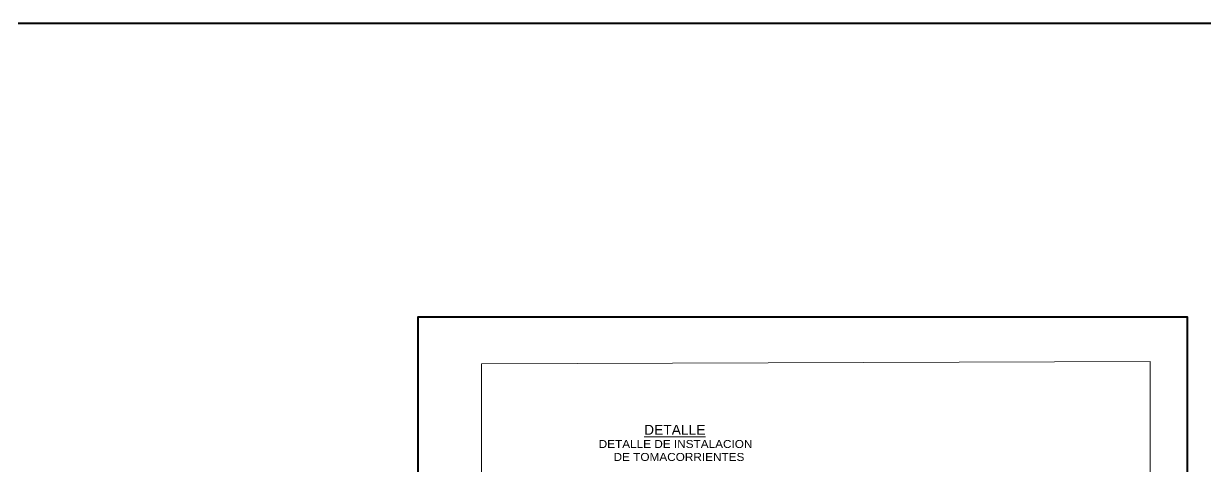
# Model space of a CAD drawing. Header units: inches. Extents: x 1693 to 10990, y 1878 to 5055.
# Drawn here: x 10411.5 to 10788.3, y 4567.7 to 4708.9 of the extents above; entities that cross this region are included whole.
import ezdxf
from ezdxf.enums import TextEntityAlignment as Align

# ---------------------------------------------------------------- set-up
doc = ezdxf.new("R2010")
doc.units = ezdxf.units.IN
for name, color, linetype, lineweight in [('CONTORNO', 95, 'Continuous', 40), ('IE-DIAGRAMA', 1, 'Continuous', 0), ('MUROS-05', 7, 'Continuous', 40), ('texto', 32, 'Continuous', 13)]:
    doc.layers.add(name, color=color, linetype=linetype, lineweight=lineweight)
doc.layers.add('LEYENDA', color=7, linetype='Continuous')
doc.styles.add('NOMBRES', font='GOTHIC.TTF')
doc.styles.get("Standard").update_dxf_attribs({"font": 'arial.ttf'})

# ---------------------------------------------------------------- blocks, each defined once
blk = doc.blocks.new('1')
at = {"layer": 'CONTORNO', "color": 85, "ltscale": 0.5, "true_color": 0x58ba48}
blk.add_line((876.899, -233.626), (680.809, -233.626), dxfattribs=at)

msp = doc.modelspace()

# ---------------------------------------------------------------- linework, layer by layer
at = {"layer": 'IE-DIAGRAMA', "color": 4, "linetype": 'Continuous'}
for p, q in [((10770.706, 4601.182), (10557.478, 4600.458)), ((10557.478, 4600.458), (10557.478, 4343.508)), ((10770.705, 4344.233), (10770.706, 4601.182))]:
    msp.add_line(p, q, dxfattribs=at)
at = {"layer": 'MUROS-05', "color": 4}
msp.add_lwpolyline([(10782.515, 4328.703), (10537.268, 4328.708), (10537.287, 4615.382), (10782.515, 4615.384)], close=True, dxfattribs=at)

# ---------------------------------------------------------------- block references
at = {"layer": 'CONTORNO', "xscale": 5.904412713296551, "yscale": 5.904412713296551, "zscale": 5.904412713296551}
msp.add_blockref('1', (5812.781, 6088.369), dxfattribs=at)

# ---------------------------------------------------------------- texts
at = {"layer": 'LEYENDA', "color": 4, "ltscale": 0.1, "style": 'NOMBRES', "width": 1.1}
for s, p in [('DETALLE DE INSTALACION', (10619.355, 4574.838, -0.291)), ('DE TOMACORRIENTES', (10620.44, 4570.709, -0.291))]:
    msp.add_text(s, height=2.55226, dxfattribs=at).set_placement(p, align=Align.MIDDLE_CENTER)
at = {"layer": 'texto', "color": 4, "insert": (10619.11, 4579.372, -0.291), "char_height": 3.15093, "width": 33.02749, "attachment_point": 5}
msp.add_mtext('{\\fSwis721 BlkEx BT|b0|i0|c0|p34;\\LDETALLE }', dxfattribs=at)

doc.saveas('drawing.dxf')
